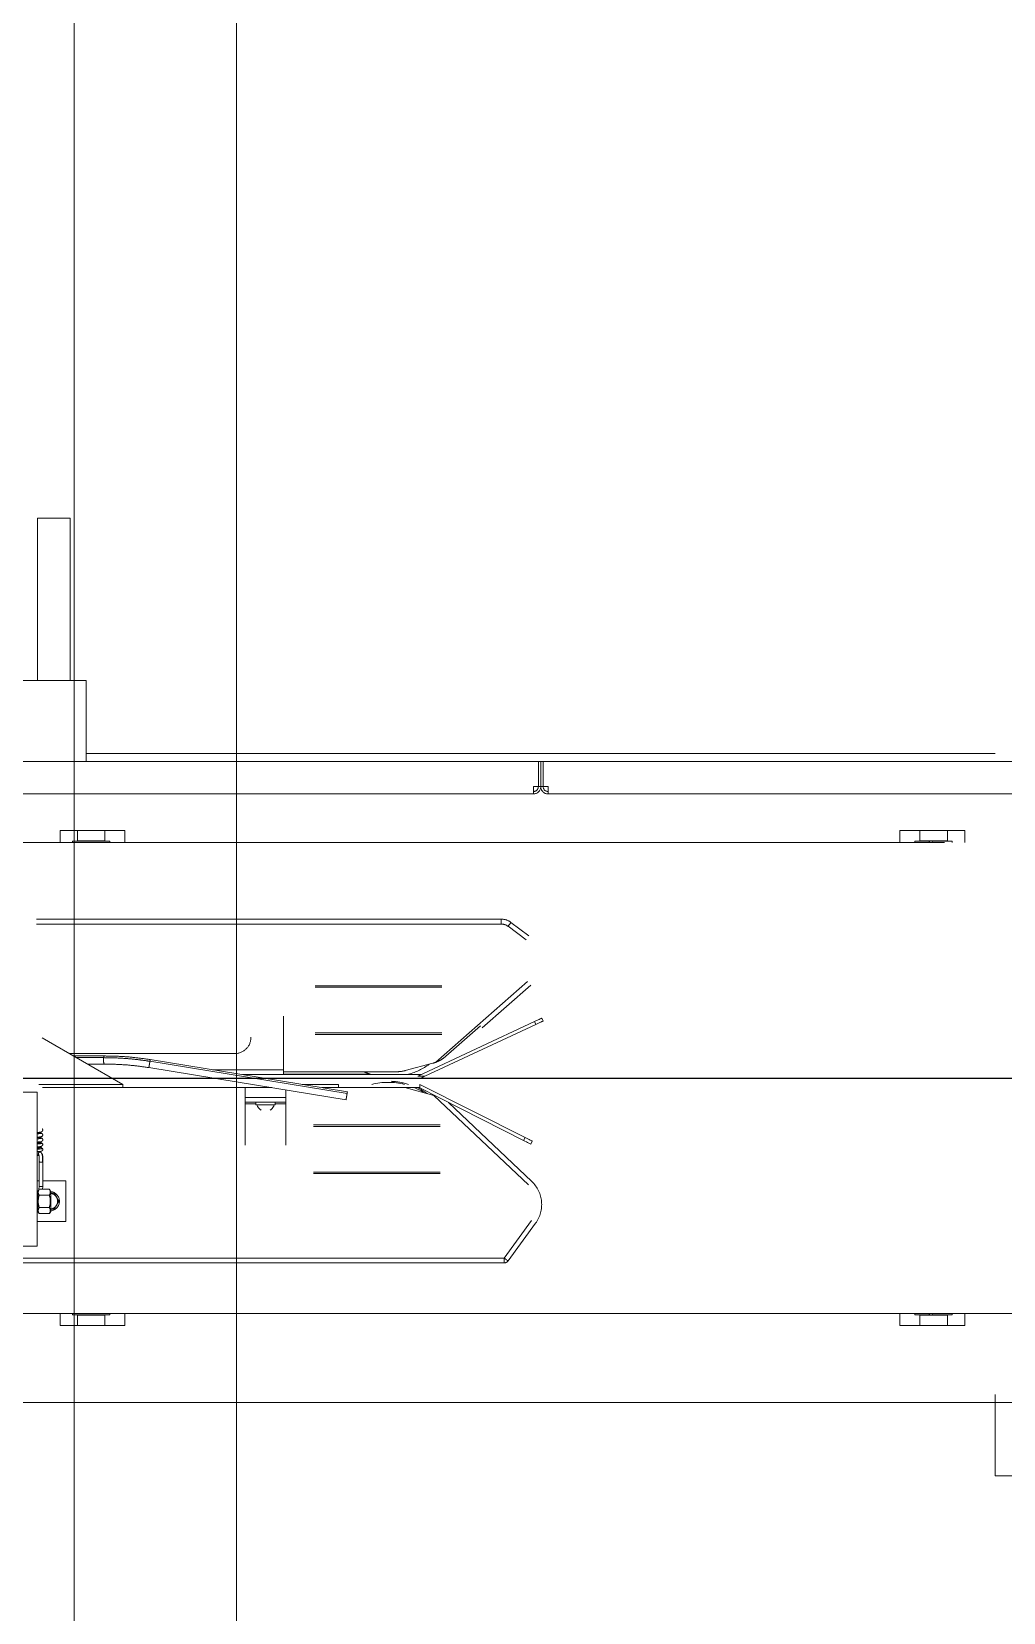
# Model space of a CAD drawing. Extents: x -681219 to -550379, y -242630 to -158199.
# Drawn here: x -670032 to -669433, y -209896 to -208922 of the extents above; entities that cross this region are included whole.
import ezdxf
from ezdxf.lldxf.tags import DXFTag

# ---------------------------------------------------------------- set-up
doc = ezdxf.new("R2010")
doc.units = 0
doc.header["$LTSCALE"] = 1000
doc.linetypes.add('DASHED2', pattern=[9.525, 6.35, -3.175])
doc.layers.get('0').update_dxf_attribs({"linetype": 'CONTINUOUS'})
doc.layers.add('center', color=253, linetype='CENTER2')
doc.layers.add('future', color=4, linetype='DASHED2', lineweight=0)
tags = doc.linetypes.add('CENTER2', pattern=[28.575, 19.05, -3.175, 3.175, -3.175]).pattern_tags.tags
tags[10:11] = [DXFTag(74, 4), DXFTag(75, 0), DXFTag(340, '0'), DXFTag(46, 0.0), DXFTag(50, 0.0), DXFTag(44, 0.0), DXFTag(45, 0.0)]
tags[8:9] = [DXFTag(74, 4), DXFTag(75, 0), DXFTag(340, '0'), DXFTag(46, 0.0), DXFTag(50, 0.0), DXFTag(44, 0.0), DXFTag(45, 0.0)]
tags[6:7] = [DXFTag(74, 4), DXFTag(75, 0), DXFTag(340, '0'), DXFTag(46, 0.0), DXFTag(50, 0.0), DXFTag(44, 0.0), DXFTag(45, 0.0)]
tags[4:5] = [DXFTag(74, 4), DXFTag(75, 0), DXFTag(340, '0'), DXFTag(46, 0.0), DXFTag(50, 0.0), DXFTag(44, 0.0), DXFTag(45, 0.0)]

# ---------------------------------------------------------------- blocks, each defined once
blk = doc.blocks.new('*U130')
at = {"color": 0, "linetype": 'ByBlock', "lineweight": -2}
for p, q in [((-1573.06, 345), (-1553.06, 345)), ((-1573.06, 345), (-1573.06, 245)), ((-1553.06, 245), (-1553.06, 345)), ((-1583.06, 245), (-1543.06, 245)), ((-1543.06, 195), (-1543.06, 245)), ((-3011.56, 195), (-1390.91, 195)), ((-1543.06, 200), (-1390.91, 200)), ((-1390.91, 200), (-1290.91, 200)), ((-1390.91, 195), (-1290.91, 195)), ((-1290.91, 200), (-983.06, 200)), ((-1290.91, 195), (-1264.56, 195)), ((-1263.06, 195), (-1264.56, 195)), ((-1264.56, 195), (-1264.56, 179.5)), ((-1264.56, 190.5), (-1264.56, 195)), ((-1263.06, 195), (-1263.06, 179.5)), ((-1263.06, 195), (-1261.56, 195)), ((-1263.06, 179.5), (-1263.06, 195)), ((-1261.56, 179.5), (-1261.56, 195)), ((-1261.56, 195), (485.44, 195)), ((-1261.56, 195), (-1261.56, 190.5)), ((-1264.56, 179.5), (-1264.56, 190.5)), ((-1261.56, 190.5), (-1261.56, 179.5)), ((-1267.56, 175), (-1267.56, 179.5)), ((-1267.56, 179.5), (-1264.56, 179.5)), ((-1263.06, 179.5), (-1264.56, 179.5)), ((-1263.06, 179.5), (-1261.56, 179.5)), ((-1261.56, 179.5), (-1258.56, 179.5)), ((-1258.56, 179.5), (-1258.56, 175)), ((-1390.91, 175), (-3008.56, 175)), ((-1390.91, 175), (-1290.91, 175)), ((-1267.56, 175), (-1290.91, 175)), ((482.44, 175), (-1258.56, 175)), ((-1559.26, 145), (-1559.26, 152.5)), ((-1559.26, 152.5), (-1519.26, 152.5)), ((-1548.56, 152.5), (-1548.56, 146.1)), ((-1548.56, 146.1), (-1531.56, 146.1)), ((-1548.16, 146.1), (-1548.16, 146)), ((-1531.96, 146), (-1531.96, 146.1)), ((-1531.56, 146.1), (-1531.56, 152.5)), ((-1519.26, 152.5), (-1519.26, 145)), ((-1041.86, 145), (-1041.86, 152.5)), ((-1041.86, 152.5), (-1001.86, 152.5)), ((-1029.56, 146.1), (-1029.56, 152.5)), ((-1012.56, 146.1), (-1029.56, 146.1)), ((-1029.16, 146), (-1029.16, 146.1)), ((-1012.96, 146.1), (-1012.96, 146)), ((-1012.56, 152.5), (-1012.56, 146.1)), ((-1001.86, 152.5), (-1001.86, 145)), ((-1546.69, 145), (-2052.63, 145)), ((-1528.56, 146), (-1551.56, 146)), ((-1551.56, 146), (-1551.56, 145)), ((-1546.69, 145), (-1533.43, 145)), ((-1390.91, 145), (-1533.43, 145)), ((-1528.56, 145), (-1528.56, 146)), ((-1390.91, 145), (-1290.91, 145)), ((-1027.69, 145), (-1290.91, 145)), ((-1023.88, 146), (-1032.56, 146)), ((-1032.56, 145), (-1032.56, 146)), ((-1014.33, 145), (-1027.52, 145)), ((-1023.88, 146), (-1023.34, 146)), ((-1023.88, 145), (-1023.88, 146)), ((-1023.34, 145), (-1023.34, 146)), ((-1009.56, 146), (-1021.91, 146)), ((-1021.91, 145), (-1021.91, 146)), ((-1009.56, 146), (-1009.56, 145)), ((-1573.67, 97.88), (-1287.44, 97.88)), ((-1287.44, 97.88), (-1287.44, 94.88)), ((-1287.44, 94.88), (-1573.67, 94.88)), ((-1272.14, 85.16), (-1283.23, 93.48)), ((-1281.43, 95.88), (-1270.34, 87.56)), ((-1327.72, 9.71), (-1271.15, 59.41)), ((-1402.1, 56.88), (-1324.1, 56.88)), ((-1324.1, 55.88), (-1402.1, 55.88)), ((-1269.17, 57.15), (-1299.1, 30.85)), ((-1421.6, 38.08), (-1421.6, 5.08)), ((-1266.97, 34.76), (-1338.73, 1.08)), ((-1334.46, 1.08), (-1266.13, 32.96)), ((-1300.2, 32.11), (-1321.6, 13.37)), ((-1266.13, 32.96), (-1266.97, 34.76)), ((-1262.45, 36.89), (-1261.6, 35.08)), ((-1570.15, 24.77), (-1520.6, -3.92)), ((-1402.1, 27.88), (-1324.1, 27.88)), ((-1324.1, 26.88), (-1402.1, 26.88)), ((-1553.42, 15.08), (-1451.6, 15.08)), ((-1531.9, 13.58), (-1550.83, 13.58)), ((-1549.04, 12.54), (-1532.36, 12.54)), ((-1503.87, 10.28), (-1382.37, -9.52)), ((-1542.19, 8.58), (-1531.9, 8.58)), ((-1465.25, 5.08), (-1421.6, 5.08)), ((-1446.84, 2.08), (-1336.6, 2.08)), ((-1421.6, 5.08), (-1421.6, 2.08)), ((-1421.6, 3.88), (-1351.73, 3.88)), ((-1421.6, 2.28), (-1367.87, 2.33)), ((-1346.56, 4.56), (-1329.6, 9.1)), ((-1344.55, 2.27), (-1345.23, 2.08)), ((-1338.73, 1.08), (-1334.46, 1.08)), ((-1573.37, -8.62), (-1668.05, -8.62)), ((-1573.37, -8.62), (-1573.37, -103.62)), ((-1572.29, -3.92), (-1520.6, -3.92)), ((-1520.6, -5.92), (-1569.97, -5.92)), ((-1520.6, -3.92), (-1520.6, -5.92)), ((-1428.82, -5.92), (-1520.6, -5.92)), ((-1445.1, -11.92), (-1445.1, -5.92)), ((-1420.1, -11.92), (-1420.1, -7.34)), ((-1410.02, -3.92), (-1387.6, -3.92)), ((-1387.6, -5.92), (-1397.75, -5.92)), ((-1387.6, -5.92), (-1387.6, -3.92)), ((-1338.08, -5.92), (-1387.6, -5.92)), ((-1328.88, -10.71), (-1346.81, -5.92)), ((-1338.08, -5.92), (-1273.67, -38.45)), ((-1338.08, -5.92), (-1337.6, -5.92)), ((-1337.6, -5.92), (-1337.6, -3.92)), ((-1272.76, -36.67), (-1337.6, -3.92)), ((-1445.1, -14.92), (-1445.1, -11.92)), ((-1420.1, -11.92), (-1445.1, -11.92)), ((-1420.1, -14.92), (-1445.1, -14.92)), ((-1445.1, -15.92), (-1445.1, -14.92)), ((-1445.1, -41.42), (-1445.1, -15.92)), ((-1438.6, -15.92), (-1445.1, -15.92)), ((-1438.6, -14.92), (-1438.6, -16.52)), ((-1426.6, -16.52), (-1438.6, -16.52)), ((-1426.6, -16.52), (-1426.6, -14.92)), ((-1420.1, -15.92), (-1426.6, -15.92)), ((-1420.1, -14.92), (-1420.1, -11.92)), ((-1420.1, -15.92), (-1420.1, -14.92)), ((-1420.1, -41.42), (-1420.1, -15.92)), ((-1270.68, -65.88), (-1328.88, -10.71)), ((-1328.88, -10.71), (-1328.31, -10.86)), ((-1319.85, -15.13), (-1268.62, -63.7)), ((-1403.1, -28.92), (-1325.1, -28.92)), ((-1325.1, -29.92), (-1403.1, -29.92)), ((-1273.67, -38.45), (-1272.76, -36.67)), ((-1268.3, -38.92), (-1269.2, -40.71)), ((-1572.58, -47.01), (-1573.37, -46.93)), ((-1570.87, -39.2), (-1570.87, -39.2)), ((-1570.41, -39.01), (-1570.51, -39.03)), ((-1570, -43.41), (-1570.15, -43.31)), ((-1572.05, -51.92), (-1572.05, -50.26)), ((-1572.05, -50.36), (-1572.05, -50.53)), ((-1572.05, -50.53), (-1571.96, -51.92)), ((-1572.05, -66.92), (-1572.05, -51.92)), ((-1569.85, -51.92), (-1569.85, -66.92)), ((-1403.1, -57.92), (-1325.1, -57.92)), ((-1573.37, -63.42), (-1572.05, -63.42)), ((-1572.33, -68.39), (-1572.05, -66.92)), ((-1569.85, -66.92), (-1570.05, -68.52)), ((-1569.85, -63.42), (-1555.6, -63.42)), ((-1555.6, -63.42), (-1555.6, -88.42)), ((-1325.1, -58.92), (-1403.1, -58.92)), ((-1572.9, -69.58), (-1573.37, -69.58)), ((-1572.1, -68.52), (-1572.9, -69.9)), ((-1572.9, -69.58), (-1572.9, -82.46)), ((-1572.1, -68.52), (-1565.8, -68.52)), ((-1572.1, -72.27), (-1565.8, -72.27)), ((-1565, -69.9), (-1565.8, -68.52)), ((-1565, -82.15), (-1565, -69.9)), ((-1561.37, -73.48), (-1562.78, -71.03)), ((-1559.96, -75.92), (-1561.37, -73.48)), ((-1561.37, -78.37), (-1559.96, -75.92)), ((-1573.37, -82.46), (-1572.9, -82.46)), ((-1572.9, -82.15), (-1572.1, -83.53)), ((-1572.1, -79.78), (-1565.8, -79.78)), ((-1572.1, -83.53), (-1565.8, -83.53)), ((-1565.8, -83.53), (-1565, -82.15)), ((-1562.78, -80.81), (-1561.37, -78.37)), ((-1555.6, -88.42), (-1573.37, -88.42)), ((-1285.63, -110.92), (-1268.69, -87.71)), ((-1266.27, -89.47), (-1283.2, -112.69)), ((-1668.05, -103.62), (-1573.37, -103.62)), ((-1629.05, -110.92), (-1285.63, -110.92)), ((-1285.63, -113.92), (-1629.05, -113.92)), ((-1285.63, -110.92), (-1285.63, -113.92)), ((-1390.91, -145), (-3000.56, -145)), ((-1559.26, -152.5), (-1559.26, -145)), ((-1551.56, -145), (-1551.56, -146)), ((-1551.56, -146), (-1528.56, -146)), ((-1548.16, -146), (-1548.16, -146.1)), ((-1546.69, -145), (-1533.43, -145)), ((-1531.96, -146.1), (-1531.96, -146)), ((-1528.56, -146), (-1528.56, -145)), ((-1519.26, -145), (-1519.26, -152.5)), ((-1390.91, -145), (-1290.91, -145)), ((499.44, -145), (-1290.91, -145)), ((-1041.86, -152.5), (-1041.86, -145)), ((-1032.56, -146), (-1032.56, -145)), ((-1032.56, -146), (-1023.88, -146)), ((-1029.16, -146.1), (-1029.16, -146)), ((-1014.33, -145), (-1027.52, -145)), ((-1023.88, -145), (-1023.88, -146)), ((-1023.34, -146), (-1023.88, -146)), ((-1023.34, -145), (-1023.34, -146)), ((-1021.91, -145), (-1021.91, -146)), ((-1021.91, -146), (-1009.56, -146)), ((-508.49, -145), (-1014.43, -145)), ((-1012.96, -146), (-1012.96, -146.1)), ((-1009.56, -145), (-1009.56, -146)), ((-1001.86, -145), (-1001.86, -152.5)), ((-1519.26, -152.5), (-1559.26, -152.5)), ((-1548.56, -146.1), (-1531.56, -146.1)), ((-1548.56, -146.1), (-1548.56, -152.5)), ((-1531.56, -152.5), (-1531.56, -146.1)), ((-1001.86, -152.5), (-1041.86, -152.5)), ((-1012.56, -146.1), (-1029.56, -146.1)), ((-1029.56, -152.5), (-1029.56, -146.1)), ((-1012.56, -146.1), (-1012.56, -152.5)), ((-2720.56, -200), (-1390.91, -200)), ((-1390.91, -200), (-1290.91, -200)), ((-1290.91, -200), (119.44, -200)), ((-983.06, -245), (-983.06, -195)), ((-983.06, -245), (-943.06, -245))]:
    blk.add_line(p, q, dxfattribs=at)
at = {"color": 0, "linetype": 'ByBlock', "lineweight": -2, "ltscale": 0.5}
for points in [[(-1550.56, -1550), (1549.44, -1550), (1549.44, 1550), (-1550.56, 1550)], [(-1450.56, -1450), (1449.44, -1450), (1449.44, 1450), (-1450.56, 1450)]]:
    blk.add_lwpolyline(points, close=True, dxfattribs=at)
at = {"color": 0, "linetype": 'ByBlock', "lineweight": -2, "flags": 128}
for points in [[(-1281.43, 95.88), (-1281.47, 95.83), (-1281.57, 95.69), (-1281.74, 95.47), (-1281.96, 95.17), (-1282.23, 94.81), (-1282.55, 94.4), (-1282.88, 93.95), (-1283.23, 93.48)], [(-1266.97, 34.76), (-1266.19, 35.13), (-1265.43, 35.49), (-1264.71, 35.83), (-1264.06, 36.13), (-1263.51, 36.39), (-1263.05, 36.6), (-1262.72, 36.76), (-1262.52, 36.86), (-1262.45, 36.89)], [(-1261.6, 35.08), (-1261.69, 35.04), (-1261.95, 34.92), (-1262.37, 34.72), (-1262.93, 34.46), (-1263.62, 34.14), (-1264.4, 33.77), (-1265.25, 33.37), (-1266.13, 32.96)], [(-1382.2, -8.46), (-1437.18, 0.5), (-1503.7, 11.34)], [(-1504.5, 6.41), (-1449.53, -2.55), (-1383, -13.39)], [(-1334.46, 1.08), (-1334.88, 0.88), (-1335.28, 0.69), (-1335.65, 0.52), (-1335.97, 0.37), (-1336.24, 0.25), (-1336.44, 0.15), (-1336.56, 0.1), (-1336.6, 0.08)], [(-1269.2, -40.71), (-1269.29, -40.67), (-1269.54, -40.54), (-1269.96, -40.33), (-1270.51, -40.05), (-1271.19, -39.71), (-1271.96, -39.32), (-1272.8, -38.89), (-1273.67, -38.45)], [(-1272.76, -36.67), (-1271.89, -37.11), (-1271.06, -37.53), (-1270.29, -37.92), (-1269.61, -38.26), (-1269.05, -38.54), (-1268.64, -38.75), (-1268.39, -38.88), (-1268.3, -38.92)], [(-1285.63, -110.92), (-1285.15, -111.27), (-1284.7, -111.6), (-1284.28, -111.91), (-1283.91, -112.17), (-1283.61, -112.39), (-1283.39, -112.56), (-1283.25, -112.66), (-1283.2, -112.69)]]:
    blk.add_lwpolyline(points, dxfattribs=at)
at = {"color": 0, "linetype": 'ByBlock', "lineweight": -2}
for centre, radius, start, end in [((-1267.56, 190.5), 3, 0, 2.09226), ((-1258.56, 190.5), 3, 177.90774, 180), ((-1267.56, 179.5), 3, 270, 0), ((-1267.56, 179.5), 4.5, 270, 0), ((-1258.56, 179.5), 4.5, 180, 270), ((-1258.56, 179.5), 3, 180, 270), ((-1287.44, 87.88), 10, 53.1301, 90), ((-1287.44, 87.88), 7, 53.1301, 90), ((-1451.6, 25.08), 10, 270, 0), ((-1356.1, 42.13), 41.5, 247.17393, 254.80956), ((-1351.73, 23.88), 20, 270, 285), ((-1356.1, 42.13), 41.5, 286.16735, 305.94256), ((-1334.77, 28.42), 20, 285, 290.64542), ((-1357.1, -44.17), 41.5, 75.90176, 104.09824), ((-1357.1, -44.17), 42.18, 72.60479, 87.52845), ((-1357.1, -44.17), 41.5, 57.71362, 67.17393), ((-1357.1, -44.17), 42.18, 54.97103, 65.0734), ((-1432.6, -15.18), 5.42, 194.38727, 239.01844), ((-1432.6, -15.18), 5.42, 300.98156, 345.61273), ((-1282.1, -77.92), 19.6, 323.8907, 46.52779), ((-1565.6, -75.92), 6, 0, 84.26083), ((-1565.6, -75.92), 4.89, 30, 82.95208), ((-1565.6, -75.92), 6, 275.73917, 0), ((-1565.6, -75.92), 4.89, 330, 30), ((-1565.6, -75.92), 4.89, 277.04792, 330), ((-1285.63, -110.92), 3, 270, 323.8907)]:
    blk.add_arc(centre, radius, start, end, dxfattribs=at)
for points, knots in [([(-1531.9, 8.59), (-1531.91, 8.58), (-1531.95, 8.57), (-1532.07, 8.66), (-1532.24, 9), (-1532.37, 9.61), (-1532.43, 10.2), (-1532.47, 10.83), (-1532.47, 11.68), (-1532.39, 12.25), (-1532.36, 12.54)], [0, 0, 0, 0, 0.015602, 0.104941, 0.284038, 0.46313, 0.552477, 0.642047, 0.821551, 1, 1, 1, 1]), ([(-1532.36, 12.54), (-1532.31, 12.78), (-1532.21, 13.26), (-1532.03, 13.55), (-1531.93, 13.56), (-1531.9, 13.57)], [0, 0, 0, 0, 0.412193, 0.826814, 1, 1, 1, 1]), ([(-1532.36, 12.54), (-1529.73, 12.51), (-1524.46, 12.44), (-1517.04, 11.94), (-1510.16, 11.24), (-1505.97, 10.6), (-1503.87, 10.28)], [0, 0, 0, 0, 0.279322, 0.559568, 0.779887, 1, 1, 1, 1]), ([(-1503.7, 11.34), (-1506.84, 11.8), (-1513.13, 12.71), (-1522.58, 13.43), (-1528.8, 13.53), (-1531.9, 13.58)], [0, 0, 0, 0, 0.3332828, 0.667061, 1, 1, 1, 1]), ([(-1504.49, 6.47), (-1504.5, 6.45), (-1504.51, 6.37), (-1504.44, 6.81), (-1504.3, 7.67), (-1504.13, 8.72), (-1503.98, 9.62), (-1503.91, 10.06), (-1503.87, 10.28)], [0, 0, 0, 0, 0.058985, 0.277859, 0.496723, 0.715038, 0.858031, 1, 1, 1, 1]), ([(-1503.87, 10.28), (-1503.84, 10.47), (-1503.78, 10.86), (-1503.71, 11.26), (-1503.71, 11.28), (-1503.71, 11.29)], [0, 0, 0, 0, 0.318658, 0.639592, 1, 1, 1, 1]), ([(-1327.72, 9.71), (-1326.8, 10.1), (-1324.93, 10.9), (-1322.94, 12.25), (-1321.88, 13.14), (-1321.6, 13.37)], [0, 0, 0, 0, 0.419603, 0.849281, 1, 1, 1, 1]), ([(-1531.9, 8.58), (-1528.88, 8.53), (-1522.84, 8.44), (-1513.66, 7.74), (-1507.55, 6.85), (-1504.5, 6.41)], [0, 0, 0, 0, 0.3334886, 0.6673434, 1, 1, 1, 1]), ([(-1383, -13.37), (-1383, -13.38), (-1383.01, -13.42), (-1382.98, -13.22), (-1382.91, -12.8), (-1382.8, -12.14), (-1382.67, -11.33), (-1382.53, -10.49), (-1382.43, -9.88), (-1382.38, -9.58), (-1382.37, -9.52)], [0, 0, 0, 0, 0.0268192, 0.179869, 0.3288849, 0.4926356, 0.6477525, 0.7952545, 0.9584699, 1, 1, 1, 1]), ([(-1382.37, -9.52), (-1382.34, -9.31), (-1382.27, -8.9), (-1382.21, -8.53), (-1382.21, -8.49), (-1382.2, -8.48)], [0, 0, 0, 0, 0.346345, 0.69161, 1, 1, 1, 1]), ([(-1573.37, -33.58), (-1572.92, -33.54), (-1571.81, -33.46), (-1571.32, -33.38), (-1571.03, -33.34)], [0, 0, 0, 0, 0.405271, 1, 1, 1, 1]), ([(-1573.37, -33.66), (-1572.71, -33.71), (-1571.35, -33.82), (-1570.62, -33.98), (-1571.1, -34.15), (-1572.13, -34.28), (-1573.19, -34.34), (-1573.37, -34.36)], [0, 0, 0, 0, 0.228471, 0.468088, 0.708163, 0.948692, 1, 1, 1, 1]), ([(-1571.62, -33.81), (-1572.09, -33.76), (-1572.57, -33.71), (-1573.35, -33.67), (-1573.37, -33.67)], [0, 0, 0, 0, 0.967573, 1, 1, 1, 1]), ([(-1573.37, -36.49), (-1572.97, -36.46), (-1572.14, -36.4), (-1571.2, -36.26), (-1570.4, -36.02), (-1569.92, -35.51), (-1569.81, -35), (-1570.01, -34.53), (-1570.39, -34.15), (-1570.81, -34.05), (-1570.91, -34.02)], [0, 0, 0, 0, 0.158661, 0.327043, 0.475479, 0.616676, 0.711348, 0.825755, 0.957835, 1, 1, 1, 1]), ([(-1571.54, -37.04), (-1571.54, -37.02), (-1571.54, -36.91), (-1572.08, -36.79), (-1573.04, -36.7), (-1573.37, -36.66)], [0, 0, 0, 0, 0.129104, 0.692229, 1, 1, 1, 1]), ([(-1572.98, -36.71), (-1572.94, -36.71), (-1571.99, -36.77), (-1570.96, -36.89), (-1570.24, -37.06), (-1570.98, -37.23), (-1572.13, -37.36), (-1573.22, -37.43), (-1573.37, -37.44)], [0, 0, 0, 0, 0.010793, 0.247775, 0.485154, 0.722938, 0.96112, 1, 1, 1, 1]), ([(-1570.63, -37), (-1570.71, -36.98), (-1570.87, -36.96), (-1571.34, -37.07), (-1571.59, -37.13)], [0, 0, 0, 0, 0.450958, 1, 1, 1, 1]), ([(-1571.21, -33.37), (-1570.93, -33.28), (-1570.52, -33.15), (-1570.15, -32.78), (-1569.96, -32.46), (-1569.89, -32.11), (-1569.93, -31.77), (-1570.07, -31.46), (-1570.24, -31.31), (-1570.32, -31.23)], [0, 0, 0, 0, 0.2437, 0.369095, 0.495436, 0.622572, 0.749692, 0.875636, 1, 1, 1, 1]), ([(-1570.72, -39.17), (-1570.61, -39.12), (-1570.37, -39.02), (-1570.11, -38.76), (-1569.93, -38.46), (-1569.84, -38.12), (-1569.87, -37.78), (-1570.01, -37.46), (-1570.23, -37.19), (-1570.44, -37.07), (-1570.54, -37.01)], [0, 0, 0, 0, 0.122549, 0.246885, 0.372845, 0.499333, 0.62561, 0.751706, 0.876841, 1, 1, 1, 1]), ([(-1573.37, -39.48), (-1573.35, -39.48), (-1572.69, -39.43), (-1571.68, -39.34), (-1571.14, -39.25), (-1570.85, -39.2)], [0, 0, 0, 0, 0.0206008, 0.4833585, 1, 1, 1, 1]), ([(-1570.89, -39.86), (-1571.03, -39.82), (-1571.3, -39.76), (-1572.08, -39.67), (-1572.92, -39.61), (-1573.37, -39.58)], [0, 0, 0, 0, 0.331492, 0.638412, 1, 1, 1, 1]), ([(-1571.37, -40.04), (-1571.59, -40.07), (-1572.03, -40.14), (-1572.78, -40.21), (-1573.32, -40.24), (-1573.37, -40.25)], [0, 0, 0, 0, 0.479264, 0.947207, 1, 1, 1, 1]), ([(-1570.33, -40.19), (-1570.29, -40.2), (-1570.06, -40.28), (-1571, -40.41), (-1572.19, -40.54), (-1573.28, -40.6), (-1573.37, -40.61)], [0, 0, 0, 0, 0.10539, 0.532138, 0.959448, 1, 1, 1, 1]), ([(-1573.37, -42.45), (-1573.26, -42.44), (-1572.66, -42.4), (-1571.84, -42.33), (-1571.4, -42.26), (-1571.17, -42.22)], [0, 0, 0, 0, 0.098175, 0.542967, 1, 1, 1, 1]), ([(-1570.44, -43.11), (-1570.49, -43.07), (-1570.71, -42.9), (-1571.57, -42.73), (-1572.54, -42.59), (-1573.2, -42.55), (-1573.37, -42.53)], [0, 0, 0, 0, 0.130698, 0.525644, 0.87079, 1, 1, 1, 1]), ([(-1571.55, -43.04), (-1571.55, -43.04), (-1571.53, -43.02), (-1571.75, -43.07), (-1572.15, -43.1), (-1572.77, -43.16), (-1573.28, -43.2), (-1573.37, -43.2)], [0, 0, 0, 0, 0.010028, 0.171654, 0.522208, 0.911001, 1, 1, 1, 1]), ([(-1573.37, -45.41), (-1573.12, -45.39), (-1572.11, -45.32), (-1571.32, -45.23), (-1570.51, -45.04), (-1570.07, -44.64), (-1569.89, -44.3), (-1569.82, -43.86), (-1569.94, -43.56), (-1570, -43.41)], [0, 0, 0, 0, 0.132731, 0.531248, 0.723995, 0.783903, 0.849766, 0.922004, 1, 1, 1, 1]), ([(-1570.15, -43.41), (-1570.1, -43.43), (-1569.92, -43.52), (-1571.05, -43.66), (-1572.32, -43.78), (-1573.37, -43.84), (-1573.37, -43.84)], [0, 0, 0, 0, 0.153767, 0.575316, 0.997212, 1, 1, 1, 1]), ([(-1571.43, -45.66), (-1571.8, -45.62), (-1572.29, -45.56), (-1573.16, -45.5), (-1573.37, -45.49)], [0, 0, 0, 0, 0.753152, 1, 1, 1, 1]), ([(-1573.37, -47.68), (-1573.34, -47.69), (-1572.77, -47.72), (-1572.48, -47.76), (-1572.21, -47.79)], [0, 0, 0, 0, 0.054808, 1, 1, 1, 1]), ([(-1572.58, -47.01), (-1572.59, -46.88), (-1572.62, -46.62), (-1572.49, -46.21), (-1572.21, -45.86), (-1571.83, -45.66), (-1571.57, -45.67), (-1571.45, -45.68)], [0, 0, 0, 0, 0.185653, 0.372559, 0.597963, 0.824465, 1, 1, 1, 1]), ([(-1572.05, -50.26), (-1572.05, -49.71), (-1572.06, -48.66), (-1572.18, -47.6), (-1572.38, -47.1), (-1572.52, -47.04), (-1572.58, -47.01)], [0, 0, 0, 0, 0.383093, 0.733154, 0.871691, 1, 1, 1, 1]), ([(-1572.24, -47.59), (-1572.31, -47.52), (-1572.47, -47.36), (-1572.54, -47.13), (-1572.58, -47.01)], [0, 0, 0, 0, 0.453427, 1, 1, 1, 1]), ([(-1571.46, -42.27), (-1571.16, -42.21), (-1570.54, -42.08), (-1569.95, -41.48), (-1569.8, -40.75), (-1570.08, -40.37), (-1570.22, -40.18)], [0, 0, 0, 0, 0.242005, 0.493189, 0.747732, 1, 1, 1, 1]), ([(-1569.94, -51.92), (-1569.94, -51.2), (-1569.94, -49.76), (-1570.05, -48.1), (-1570.29, -46.98), (-1570.56, -46.31), (-1570.93, -45.82), (-1571.26, -45.71), (-1571.43, -45.66)], [0, 0, 0, 0, 0.268209, 0.531097, 0.653977, 0.772134, 0.887366, 1, 1, 1, 1]), ([(-1570.31, -40.13), (-1570.39, -40.08), (-1570.58, -39.97), (-1570.94, -39.99), (-1571.15, -40)], [0, 0, 0, 0, 0.439468, 1, 1, 1, 1]), ([(-1571.03, -40.07), (-1570.87, -40.03), (-1570.69, -39.99), (-1570.75, -39.95), (-1570.76, -39.95)], [0, 0, 0, 0, 0.928368, 1, 1, 1, 1]), ([(-1570.49, -46.55), (-1570.42, -46.59), (-1570.25, -46.67), (-1570.01, -47.28), (-1569.86, -48.5), (-1569.84, -50.18), (-1569.85, -51.36), (-1569.85, -51.92)], [0, 0, 0, 0, 0.093018, 0.218379, 0.489935, 0.757309, 1, 1, 1, 1]), ([(-1572.05, -51.92), (-1572.04, -51.92), (-1572.01, -51.92), (-1571.79, -51.92), (-1571.43, -51.92), (-1570.95, -51.92), (-1570.48, -51.92), (-1570.12, -51.92), (-1569.9, -51.92), (-1569.87, -51.92), (-1569.85, -51.92)], [0, 0, 0, 0, 0.112594, 0.225949, 0.362639, 0.499999, 0.637359, 0.774055, 0.887406, 1, 1, 1, 1]), ([(-1572.05, -66.92), (-1572.03, -66.92), (-1572, -66.92), (-1571.79, -66.92), (-1571.57, -66.92), (-1571.31, -66.92), (-1570.95, -66.92), (-1570.59, -66.92), (-1570.34, -66.92), (-1570.12, -66.92), (-1569.91, -66.92), (-1569.87, -66.92), (-1569.85, -66.92)], [0, 0, 0, 0, 0.124632, 0.2499836, 0.3125403, 0.3749303, 0.5, 0.6250697, 0.6874597, 0.7500164, 0.875368, 1, 1, 1, 1]), ([(-1572.1, -79.78), (-1572.32, -78.88), (-1572.85, -76.73), (-1572.62, -74.15), (-1572.19, -72.59), (-1572.1, -72.27)], [0, 0, 0, 0, 0.3637159, 0.8678986, 1, 1, 1, 1]), ([(-1572.1, -72.27), (-1572.27, -71.94), (-1572.61, -71.29), (-1572.79, -70.01), (-1572.37, -69.1), (-1572.1, -68.52)], [0, 0, 0, 0, 0.2648681, 0.5354708, 1, 1, 1, 1]), ([(-1565.8, -68.52), (-1565.63, -68.84), (-1565.3, -69.5), (-1565.11, -70.78), (-1565.53, -71.69), (-1565.8, -72.27)], [0, 0, 0, 0, 0.264858, 0.53546, 1, 1, 1, 1]), ([(-1565.8, -72.27), (-1565.71, -72.59), (-1565.29, -74.15), (-1565.05, -76.73), (-1565.58, -78.88), (-1565.8, -79.78)], [0, 0, 0, 0, 0.1321014, 0.6362841, 1, 1, 1, 1]), ([(-1562.78, -71.03), (-1563.01, -71.03), (-1563.75, -71.03), (-1564.5, -71.03), (-1565, -71.03)], [0, 0, 0, 0, 0.321138, 1, 1, 1, 1]), ([(-1572.1, -83.53), (-1572.27, -83.2), (-1572.61, -82.55), (-1572.79, -81.27), (-1572.37, -80.35), (-1572.1, -79.78)], [0, 0, 0, 0, 0.2648615, 0.5354642, 1, 1, 1, 1]), ([(-1565.8, -79.78), (-1565.63, -80.1), (-1565.3, -80.76), (-1565.11, -82.04), (-1565.53, -82.95), (-1565.8, -83.53)], [0, 0, 0, 0, 0.2648681, 0.5354708, 1, 1, 1, 1]), ([(-1565, -80.81), (-1564.5, -80.81), (-1563.75, -80.81), (-1563.01, -80.81), (-1562.78, -80.81)], [0, 0, 0, 0, 0.678862, 1, 1, 1, 1])]:
    blk.add_open_spline(points, degree=3, knots=knots, dxfattribs=at)
at = {"layer": 'center', "ltscale": 29.338309}
blk.add_line((-3104.56, 0), (1087.15, 0), dxfattribs=at)

msp = doc.modelspace()

# ---------------------------------------------------------------- block references
at = {"layer": 'future'}
msp.add_blockref('*U130', (-668455.1907, -209566.3401), dxfattribs=at)

doc.saveas('drawing.dxf')
